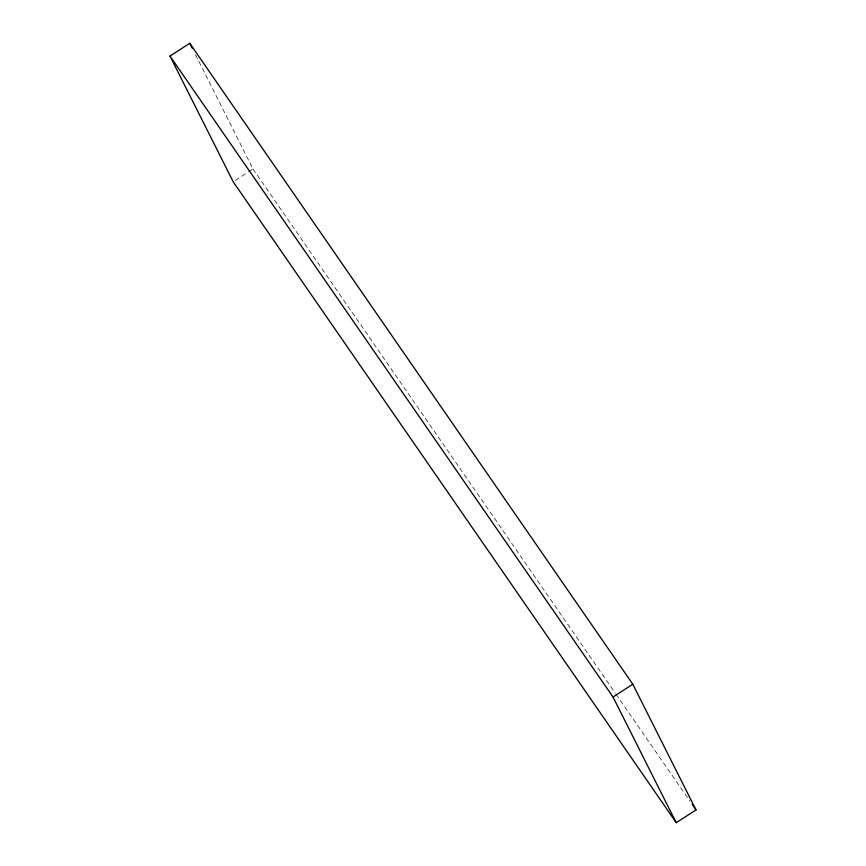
<?xml version="1.0" encoding="UTF-8"?>
<svg xmlns="http://www.w3.org/2000/svg" width="866" height="866" viewBox="0 0 866 866"><rect width="100%" height="100%" fill="white"/><g stroke="black" fill="none" stroke-linecap="round" stroke-linejoin="round"><path stroke-width="0.65" stroke-dasharray="4.33 3.25" d="M235.4 180.355L247.492 172.55M248.596 171.836L252.991 169L195.24 54.179M252.991 169L615.261 693.092M616.029 694.196L689.866 801.018"/><path stroke-width="1.3" d="M169.985 56.073L189.762 43.3L632.797 684.216L696.015 809.927L676.238 822.7L233.203 181.784L169.985 56.073L613.009 697L676.238 822.7M613.009 697L632.797 684.216M692.172 804.362L696.015 809.927M189.762 43.3L192.198 48.139"/></g></svg>
